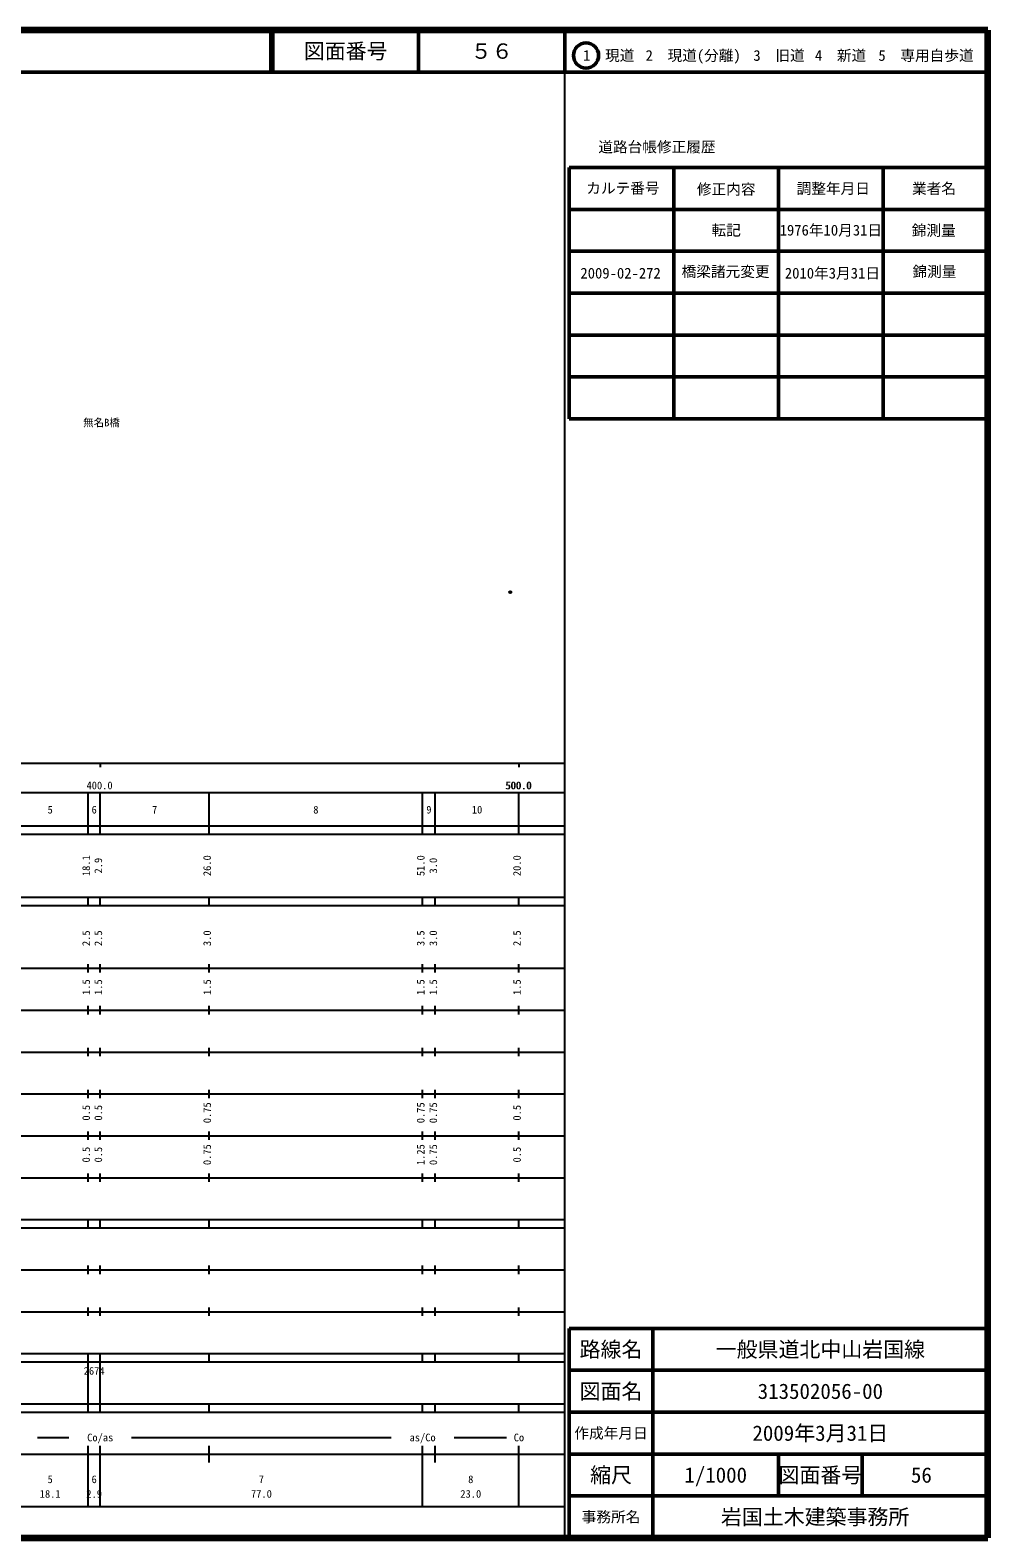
# Model space of a CAD drawing. Units: millimetres on the paper. Extents: x 40 to 680, y 20 to 380.
# Drawn here: x 451.3 to 680, y 20 to 380 of the extents above; entities that cross this region are included whole.
import ezdxf
from ezdxf.enums import TextEntityAlignment as Align

# ---------------------------------------------------------------- set-up
doc = ezdxf.new("R2010")
doc.units = ezdxf.units.MM
doc.header["$PDMODE"] = 32
doc.header["$PDSIZE"] = 0.5
for name, color, linetype in [('M-OTRS', 6, 'Continuous'), ('M-STR-HTXT', 7, 'Continuous'), ('M-TTL-TXT', 7, 'Continuous')]:
    doc.layers.add(name, color=color, linetype=linetype)
for name, color, linetype, lineweight in [('M-TTL', 2, 'Continuous', 140), ('M-TTL-BAND', 7, 'Continuous', 25), ('M-TTL-FRAM', 2, 'Continuous', 50), ('M-TTL-LINE', 7, 'Continuous', 50)]:
    doc.layers.add(name, color=color, linetype=linetype, lineweight=lineweight)
doc.styles.add('ＭＳ ゴシック', font='')
doc.styles.get('ＭＳ ゴシック').set_extended_font_data('MS Gothic')

msp = doc.modelspace()

# ---------------------------------------------------------------- linework, layer by layer
at = {"layer": 'M-OTRS'}
msp.add_point((565.936, 245.814), dxfattribs=at)
at = {"layer": 'M-TTL'}
for p, q in [((680, 380), (40, 380)), ((680, 20), (680, 380)), ((40, 20), (680, 20))]:
    msp.add_line(p, q, dxfattribs=at)
at = {"layer": 'M-TTL-BAND'}
for p, q in [((579, 20), (579, 370)), ((40, 205), (579, 205)), ((468, 205), (468, 204)), ((568, 205), (568, 204)), ((68, 198), (579, 198)), ((465.1, 188), (465.1, 198)), ((468, 188), (468, 198)), ((494, 188), (494, 198)), ((545, 188), (545, 198)), ((548, 188), (548, 198)), ((568, 188), (568, 198)), ((40, 190), (579, 190)), ((40, 188), (579, 188)), ((40, 173), (579, 173)), ((465.1, 171), (465.1, 173)), ((468, 171), (468, 173)), ((494, 171), (494, 173)), ((545, 171), (545, 173)), ((548, 171), (548, 173)), ((568, 171), (568, 173)), ((40, 171), (579, 171)), ((40, 156), (579, 156)), ((465.1, 155), (465.1, 157)), ((468, 155), (468, 157)), ((494, 155), (494, 157)), ((545, 155), (545, 157)), ((548, 155), (548, 157)), ((568, 155), (568, 157)), ((46, 146), (579, 146)), ((465.1, 145), (465.1, 147)), ((468, 145), (468, 147)), ((494, 145), (494, 147)), ((545, 145), (545, 147)), ((548, 145), (548, 147)), ((568, 145), (568, 147)), ((465.1, 135), (465.1, 137)), ((468, 135), (468, 137)), ((494, 135), (494, 137)), ((545, 135), (545, 137)), ((548, 135), (548, 137)), ((568, 135), (568, 137)), ((52, 136), (579, 136)), ((46, 126), (579, 126)), ((465.1, 125), (465.1, 127)), ((468, 125), (468, 127)), ((494, 125), (494, 127)), ((545, 125), (545, 127)), ((548, 125), (548, 127)), ((568, 125), (568, 127)), ((52, 116), (579, 116)), ((465.1, 115), (465.1, 117)), ((468, 115), (468, 117)), ((494, 115), (494, 117)), ((545, 115), (545, 117)), ((548, 115), (548, 117)), ((568, 115), (568, 117)), ((46, 106), (579, 106)), ((465.1, 105), (465.1, 107)), ((468, 105), (468, 107)), ((494, 105), (494, 107)), ((545, 105), (545, 107)), ((548, 105), (548, 107)), ((568, 105), (568, 107)), ((40, 96), (579, 96)), ((40, 94), (579, 94)), ((465.1, 94), (465.1, 96)), ((468, 94), (468, 96)), ((494, 94), (494, 96)), ((545, 94), (545, 96)), ((548, 94), (548, 96)), ((568, 94), (568, 96)), ((49, 84), (579, 84)), ((465.1, 83), (465.1, 85)), ((468, 83), (468, 85)), ((494, 83), (494, 85)), ((545, 83), (545, 85)), ((548, 83), (548, 85)), ((568, 83), (568, 85)), ((40, 74), (579, 74)), ((465.1, 73), (465.1, 75)), ((468, 73), (468, 75)), ((494, 73), (494, 75)), ((545, 73), (545, 75)), ((548, 73), (548, 75)), ((568, 73), (568, 75)), ((40, 64), (579, 64)), ((40, 62), (579, 62)), ((465.1, 62), (465.1, 64)), ((465.1, 52), (465.1, 62)), ((468, 62), (468, 64)), ((468, 52), (468, 62)), ((494, 62), (494, 64)), ((545, 62), (545, 64)), ((548, 62), (548, 64)), ((568, 62), (568, 64)), ((40, 52), (579, 52)), ((465.1, 50), (465.1, 52)), ((468, 50), (468, 52)), ((494, 50), (494, 52)), ((545, 50), (545, 52)), ((548, 50), (548, 52)), ((568, 50), (568, 52)), ((40, 50), (579, 50)), ((453, 44), (460.5, 44)), ((475.5, 44), (537.5, 44)), ((552.5, 44), (565, 44)), ((40, 40), (579, 40)), ((465.1, 27.5), (465.1, 42)), ((468, 27.5), (468, 42)), ((494, 38), (494, 42)), ((545, 27.5), (545, 42)), ((548, 38), (548, 42)), ((568, 27.5), (568, 42)), ((68, 27.5), (579, 27.5))]:
    msp.add_line(p, q, dxfattribs=at)
at = {"layer": 'M-TTL-FRAM'}
for p, q in [((580, 347.197), (580, 287.197)), ((580, 347.197), (680, 347.197)), ((580, 287.197), (680, 287.197)), ((680, 70), (580, 70)), ((580, 70), (580, 20))]:
    msp.add_line(p, q, dxfattribs=at)
at = {"layer": 'M-TTL-LINE'}
for p, q in [((508.747, 380), (508.747, 370)), ((509.247, 380), (509.247, 370)), ((543.997, 380), (543.997, 370)), ((579, 380), (579, 370)), ((40, 370), (680, 370)), ((605, 347.197), (605, 287.197)), ((630, 347.197), (630, 287.197)), ((655, 347.197), (655, 287.197)), ((580, 337.197), (680, 337.197)), ((580, 327.197), (680, 327.197)), ((580, 317.197), (680, 317.197)), ((580, 307.197), (680, 307.197)), ((580, 297.197), (680, 297.197)), ((600, 70), (600, 20)), ((680, 60), (580, 60)), ((680, 50), (580, 50)), ((680, 40), (580, 40)), ((630, 40), (630, 30)), ((650, 40), (650, 30)), ((680, 30), (580, 30))]:
    msp.add_line(p, q, dxfattribs=at)
msp.add_circle((584.031, 373.958), 3, dxfattribs=at)

# ---------------------------------------------------------------- texts
at = {"layer": 'M-STR-HTXT', "style": 'ＭＳ ゴシック'}
msp.add_text('無名B橋', height=1.833, dxfattribs=at).set_placement((463.935, 284.829), align=Align.BOTTOM_LEFT)
at = {"layer": 'M-TTL-BAND', "style": 'ＭＳ ゴシック'}
for s, p in [('400.0', (467.844, 198.195)), ('500.0', (567.844, 198.195)), ('500.0', (568, 198.195)), ('5', (456.05, 192.405)), ('6', (466.55, 192.405)), ('7', (481, 192.405)), ('8', (519.5, 192.405)), ('9', (546.5, 192.405)), ('10', (558, 192.405)), ('Co/as', (468, 42.5)), ('as/Co', (545, 42.5)), ('Co', (568, 42.5)), ('5', (456.05, 32.523)), ('6', (466.55, 32.523)), ('7', (506.5, 32.523)), ('8', (556.5, 32.523)), ('18.1', (456.05, 29.033)), ('2.9', (466.55, 29.033)), ('77.0', (506.5, 29.033)), ('23.0', (556.5, 29.033))]:
    msp.add_text(s, height=1.833, dxfattribs=at).set_placement(p, align=Align.BOTTOM_CENTER)
for s, p in [('18.1', (466.1, 180.5)), ('2.9', (469, 180.5)), ('26.0', (495, 180.5)), ('51.0', (546, 180.5)), ('3.0', (549, 180.5)), ('20.0', (569, 180.5)), ('2.5', (466.1, 163.174)), ('2.5', (469, 163.174)), ('3.0', (495, 163.174)), ('3.5', (546, 163.174)), ('3.0', (549, 163.174)), ('2.5', (569, 163.174)), ('1.5', (466.1, 151.5)), ('1.5', (469, 151.5)), ('1.5', (495, 151.5)), ('1.5', (546, 151.5)), ('1.5', (549, 151.5)), ('1.5', (569, 151.5)), ('0.5', (466.1, 121.5)), ('0.5', (469, 121.5)), ('0.75', (495, 121.5)), ('0.75', (546, 121.5)), ('0.75', (549, 121.5)), ('0.5', (569, 121.5)), ('0.5', (466.1, 111.5)), ('0.5', (469, 111.5)), ('0.75', (495, 111.5)), ('1.25', (546, 111.5)), ('0.75', (549, 111.5)), ('0.5', (569, 111.5))]:
    msp.add_text(s, height=1.833, rotation=90, dxfattribs=at).set_placement(p, align=Align.BOTTOM_CENTER)
msp.add_text('2674', height=1.833, dxfattribs=at).set_placement((464.05, 58.405), align=Align.BOTTOM_LEFT)
at = {"layer": 'M-TTL-TXT', "style": 'ＭＳ ゴシック'}
for s, height, p in [('図面番号', 3.666, (526.622, 375)), ('５６', 3.666, (561.497, 375)), ('1\u3000現道', 2.566, (589.448, 373.958)), ('2\u3000現道(分離)', 2.566, (609.619, 373.958)), ('3\u3000旧道', 2.566, (630.121, 373.958)), ('4\u3000新道', 2.566, (644.824, 373.958)), ('5\u3000専用自歩道', 2.566, (665.228, 373.958)), ('道路台帳修正履歴', 2.566, (600.968, 352.113)), ('カルテ番号', 2.566, (592.839, 342.277)), ('修正内容', 2.566, (617.509, 342.023)), ('調整年月日', 2.566, (643.089, 342.197)), ('業者名', 2.566, (667.134, 342.197)), ('転記', 2.566, (617.5, 332.245)), ('1976年10月31日', 2.566, (642.5, 332.245)), ('錦測量', 2.566, (667.077, 332.189)), ('橋梁諸元変更', 2.566, (617.363, 322.355)), ('錦測量', 2.566, (667.238, 322.355)), ('2009-02-272', 2.566, (592.283, 321.974)), ('2010年3月31日', 2.566, (642.872, 321.974)), ('路線名', 3.666, (590, 65)), ('路線名', 3.666, (590, 65)), ('一般県道北中山岩国線', 3.666, (640, 65)), ('図面名', 3.666, (590, 55)), ('図面名', 3.666, (590, 55)), ('313502056-00', 3.666, (640, 55)), ('2009年3月31日', 3.666, (640, 45)), ('作成年月日', 2.566, (590, 45)), ('作成年月日', 2.566, (590, 45)), ('縮尺', 3.666, (590, 35)), ('縮尺', 3.666, (590, 35)), ('1/1000', 3.666, (615, 35)), ('図面番号', 3.666, (640, 35)), ('図面番号', 3.666, (640, 35)), ('56', 3.666, (664.125, 35)), ('事務所名', 2.566, (590, 25)), ('事務所名', 2.566, (590, 25)), ('岩国土木建築事務所 ', 3.666, (640, 25))]:
    msp.add_text(s, height=height, dxfattribs=at).set_placement(p, align=Align.MIDDLE_CENTER)

doc.saveas('drawing.dxf')
